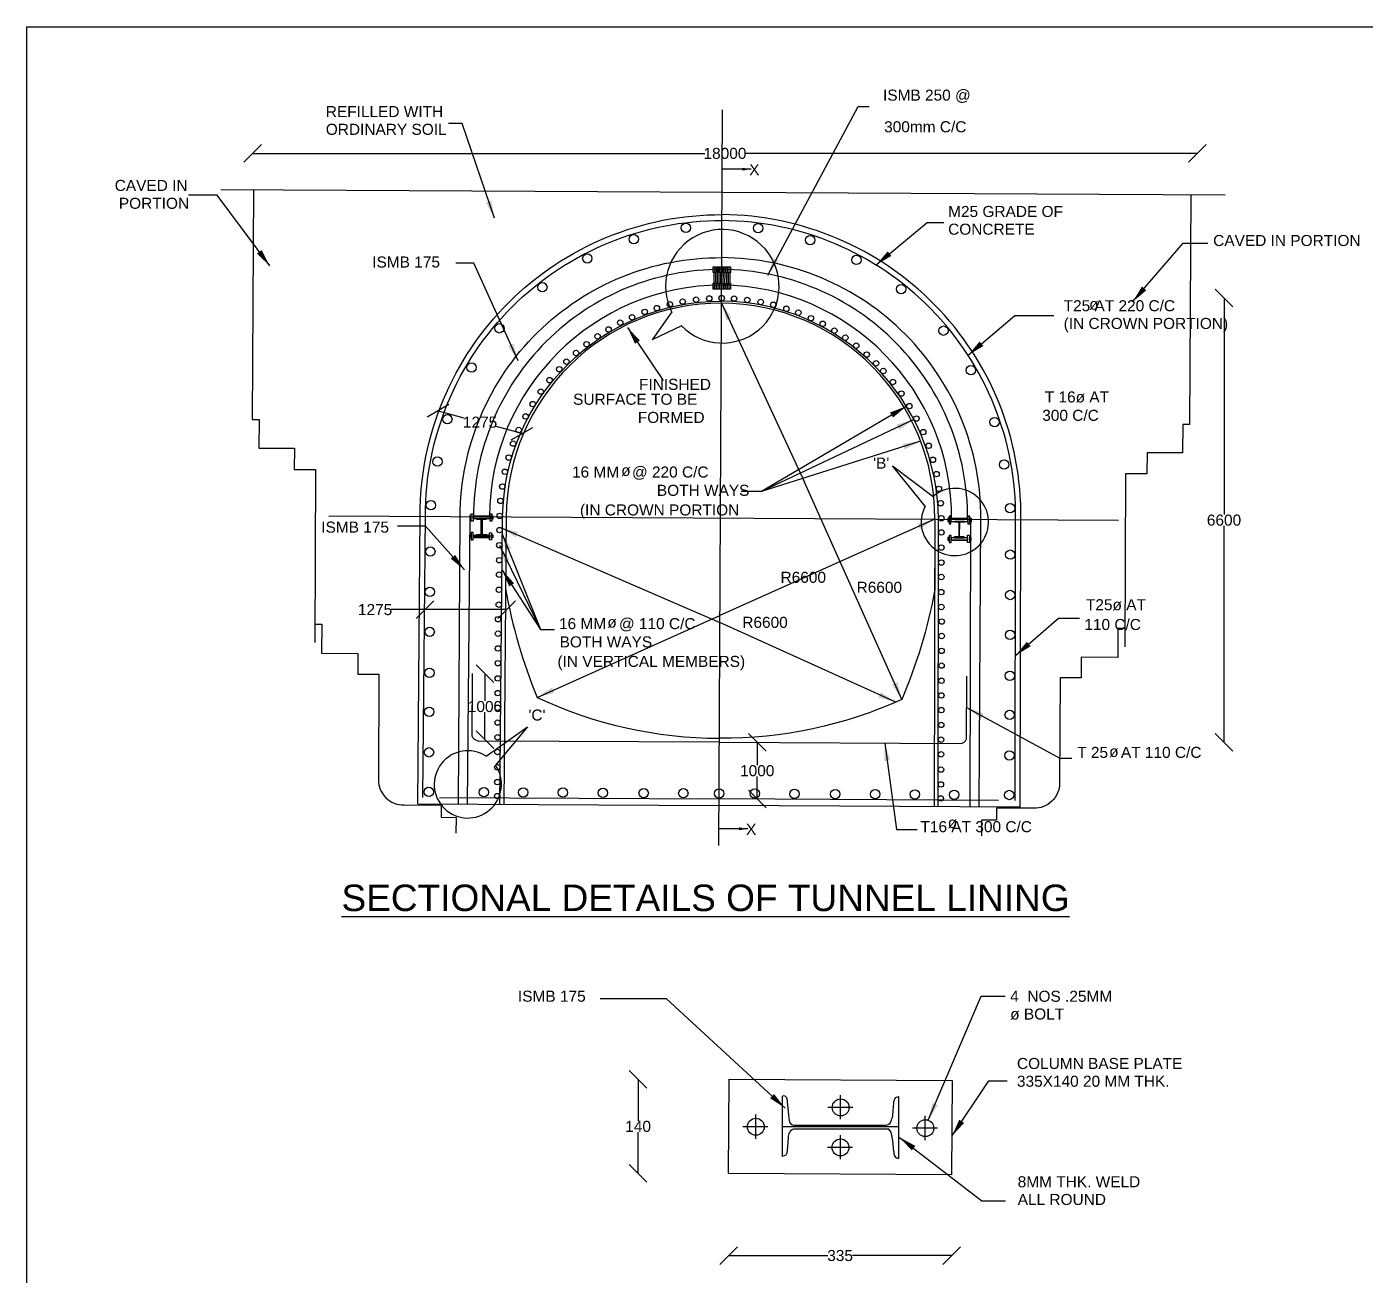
# Model space of a CAD drawing. Header units: millimetres. Extents: x -6546240 to -6538541, y 11661302 to 11667058.
# Drawn here: x -6546240 to -6543210, y 11664232 to 11667058 of the extents above; entities that cross this region are included whole.
import ezdxf

# ---------------------------------------------------------------- set-up
doc = ezdxf.new("R2010")
doc.units = ezdxf.units.MM
doc.header["$MEASUREMENT"] = 0
doc.layers.add('DIMENSION', color=7, linetype='Continuous')
doc.layers.add('TEXT', color=7, linetype='Continuous')
doc.styles.get("Standard").update_dxf_attribs({"font": 'arial.ttf', "height": 25})
doc.dimstyles.get("Standard").update_dxf_attribs({"dimtxt": 200, "dimasz": 110, "dimexe": 0.18, "dimexo": 0.0625, "dimgap": 0.09, "dimtad": 0, "dimtih": 1, "dimtoh": 1, "dimdec": 0, "dimzin": 0, "dimdsep": 46, "dimtxsty": 'Standard', "dimblk": 'OBLIQUE', "dimcen": 0.09, "dimse1": 1, "dimse2": 1, "dimadec": 0, "dimazin": 0, "dimtfac": 1, "dimtdec": 0, "dimtofl": 0, "dimtmove": 0, "dimatfit": 3, "dimfxl": 1, "dimtolj": 1, "dimtzin": 0, "dimarcsym": 0})

# ---------------------------------------------------------------- blocks, each defined once
blk = doc.blocks.new('_Oblique')
at = {"color": 0, "linetype": 'ByBlock', "lineweight": -2}
blk.add_line((-0.5, -0.5), (0.5, 0.5), dxfattribs=at)
blk = doc.blocks.new('*D26')
at = {"layer": 'Defpoints', "color": 0, "transparency": 16777216}
for p in [(-6545729, 11666779.1), (-6543589.7, 11666779.1), (-6543589.7, 11666771.1)]:
    blk.add_point(p, dxfattribs=at)
at = {"layer": 'DIMENSION', "color": 0, "lineweight": -2, "transparency": 16777216}
for p, q in [((-6545729, 11666771.1), (-6544705.3, 11666771.1)), ((-6543589.7, 11666771.1), (-6544613.5, 11666771.1))]:
    blk.add_line(p, q, dxfattribs=at)
at = {"layer": 'DIMENSION', "color": 0, "lineweight": -2, "transparency": 16777216, "xscale": 40, "yscale": 40, "zscale": 40, "rotation": 180}
blk.add_blockref('_Oblique', (-6545729, 11666771.1), dxfattribs=at)
at = {"layer": 'DIMENSION', "color": 0, "lineweight": -2, "transparency": 16777216, "xscale": 40, "yscale": 40, "zscale": 40}
blk.add_blockref('_Oblique', (-6543589.7, 11666771.1), dxfattribs=at)
at = {"layer": 'DIMENSION', "color": 0, "transparency": 16777216, "insert": (-6544659.4, 11666771.1), "char_height": 25, "attachment_point": 5}
blk.add_mtext('\\A1;18000', dxfattribs=at)
blk = doc.blocks.new('*D27')
at = {"layer": 'Defpoints', "color": 0, "transparency": 16777216}
for p in [(-6545316, 11666162.3), (-6545118.8, 11666137.1), (-6545125.9, 11666110.8)]:
    blk.add_point(p, dxfattribs=at)
at = {"layer": 'DIMENSION', "color": 0, "lineweight": -2, "transparency": 16777216}
for p, q in [((-6545308.9, 11666188.6), (-6545250.2, 11666172.7)), ((-6545118.8, 11666137.1), (-6545177.5, 11666153))]:
    blk.add_line(p, q, dxfattribs=at)
at = {"layer": 'DIMENSION', "color": 0, "lineweight": -2, "transparency": 16777216, "xscale": 40, "yscale": 40, "zscale": 40}
for p, rotation in [((-6545308.9, 11666188.6), 164.8344272730899), ((-6545118.8, 11666137.1), 344.8344272730899)]:
    blk.add_blockref('_Oblique', p, dxfattribs=dict(at, rotation=rotation))
at = {"layer": 'DIMENSION', "color": 0, "transparency": 16777216, "insert": (-6545213.8, 11666162.8), "char_height": 25, "attachment_point": 5}
blk.add_mtext('\\A1;1275', dxfattribs=at)
blk = doc.blocks.new('*D28')
at = {"layer": 'Defpoints', "color": 0, "transparency": 16777216}
for p in [(-6544650.2, 11664675.6), (-6544856, 11664462.5), (-6544651.3, 11664462.5)]:
    blk.add_point(p, dxfattribs=at)
at = {"layer": 'DIMENSION', "color": 0, "lineweight": -2, "transparency": 16777216}
for p, q in [((-6544856, 11664675.6), (-6544856, 11664581.9)), ((-6544856, 11664462.5), (-6544856, 11664556.2))]:
    blk.add_line(p, q, dxfattribs=at)
at = {"layer": 'DIMENSION', "color": 0, "lineweight": -2, "transparency": 16777216, "xscale": 40, "yscale": 40, "zscale": 40}
for p, rotation in [((-6544856, 11664675.6), 90), ((-6544856, 11664462.5), 270)]:
    blk.add_blockref('_Oblique', p, dxfattribs=dict(at, rotation=rotation))
at = {"layer": 'DIMENSION', "color": 0, "transparency": 16777216, "insert": (-6544856, 11664569), "char_height": 25, "attachment_point": 5}
blk.add_mtext('\\A1;140', dxfattribs=at)
blk = doc.blocks.new('*D32')
at = {"layer": 'Defpoints', "color": 0, "transparency": 16777216}
for p in [(-6544651.3, 11664462.5), (-6544146.1, 11664459.8), (-6544146.1, 11664276.7)]:
    blk.add_point(p, dxfattribs=at)
at = {"layer": 'DIMENSION', "color": 0, "lineweight": -2, "transparency": 16777216}
for p, q in [((-6544651.3, 11664276.7), (-6544426.5, 11664276.7)), ((-6544146.1, 11664276.7), (-6544370.9, 11664276.7))]:
    blk.add_line(p, q, dxfattribs=at)
at = {"layer": 'DIMENSION', "color": 0, "lineweight": -2, "transparency": 16777216, "xscale": 40, "yscale": 40, "zscale": 40, "rotation": 180}
blk.add_blockref('_Oblique', (-6544651.3, 11664276.7), dxfattribs=at)
at = {"layer": 'DIMENSION', "color": 0, "lineweight": -2, "transparency": 16777216, "xscale": 40, "yscale": 40, "zscale": 40}
blk.add_blockref('_Oblique', (-6544146.1, 11664276.7), dxfattribs=at)
at = {"layer": 'DIMENSION', "color": 0, "transparency": 16777216, "insert": (-6544398.7, 11664276.7), "char_height": 25, "attachment_point": 5}
blk.add_mtext('\\A1;335', dxfattribs=at)
blk = doc.blocks.new('*D52')
at = {"layer": 'Defpoints', "color": 0, "transparency": 16777216}
for p in [(-6544666.9, 11666443.7), (-6544672.2, 11665438.4), (-6543529.5, 11665438.4)]:
    blk.add_point(p, dxfattribs=at)
at = {"layer": 'DIMENSION', "color": 0, "lineweight": -2, "transparency": 16777216}
for p, q in [((-6543529.5, 11666443.7), (-6543529.5, 11665953.9)), ((-6543529.5, 11665438.4), (-6543529.5, 11665928.2))]:
    blk.add_line(p, q, dxfattribs=at)
at = {"layer": 'DIMENSION', "color": 0, "lineweight": -2, "transparency": 16777216, "xscale": 40, "yscale": 40, "zscale": 40}
for p, rotation in [((-6543529.5, 11666443.7), 90), ((-6543529.5, 11665438.4), 270)]:
    blk.add_blockref('_Oblique', p, dxfattribs=dict(at, rotation=rotation))
at = {"layer": 'DIMENSION', "color": 0, "transparency": 16777216, "insert": (-6543529.5, 11665941.1), "char_height": 25, "attachment_point": 5}
blk.add_mtext('\\A1;6600', dxfattribs=at)
blk = doc.blocks.new('*D53')
at = {"layer": 'Defpoints', "color": 0, "transparency": 16777216}
for p in [(-6544610.4, 11665438.1), (-6544611.1, 11665309.9), (-6544586.3, 11665309.9)]:
    blk.add_point(p, dxfattribs=at)
at = {"layer": 'DIMENSION', "color": 0, "lineweight": -2, "transparency": 16777216}
for p, q in [((-6544586.3, 11665438.1), (-6544586.3, 11665386.9)), ((-6544586.3, 11665309.9), (-6544586.3, 11665361.2))]:
    blk.add_line(p, q, dxfattribs=at)
at = {"layer": 'DIMENSION', "color": 0, "lineweight": -2, "transparency": 16777216, "xscale": 40, "yscale": 40, "zscale": 40}
for p, rotation in [((-6544586.3, 11665438.1), 90), ((-6544586.3, 11665309.9), 270)]:
    blk.add_blockref('_Oblique', p, dxfattribs=dict(at, rotation=rotation))
at = {"layer": 'DIMENSION', "color": 0, "transparency": 16777216, "insert": (-6544586.3, 11665374), "char_height": 25, "attachment_point": 5}
blk.add_mtext('\\A1;1000', dxfattribs=at)
blk = doc.blocks.new('*D54')
at = {"layer": 'Defpoints', "color": 0, "transparency": 16777216}
for p in [(-6545153.4, 11665738.6), (-6545338.3, 11665728.6), (-6545153.4, 11665728.6)]:
    blk.add_point(p, dxfattribs=at)
at = {"layer": 'DIMENSION', "color": 0, "lineweight": -2, "transparency": 16777216}
for p, q in [((-6545338.3, 11665738.6), (-6545415.1, 11665738.6)), ((-6545153.4, 11665738.6), (-6545338.3, 11665738.6))]:
    blk.add_line(p, q, dxfattribs=at)
at = {"layer": 'DIMENSION', "color": 0, "lineweight": -2, "transparency": 16777216, "xscale": 40, "yscale": 40, "zscale": 40, "rotation": 180}
blk.add_blockref('_Oblique', (-6545338.3, 11665738.6), dxfattribs=at)
at = {"layer": 'DIMENSION', "color": 0, "lineweight": -2, "transparency": 16777216, "xscale": 40, "yscale": 40, "zscale": 40}
blk.add_blockref('_Oblique', (-6545153.4, 11665738.6), dxfattribs=at)
at = {"layer": 'DIMENSION', "color": 0, "transparency": 16777216, "insert": (-6545451.5, 11665738.6), "char_height": 25, "attachment_point": 5}
blk.add_mtext('\\A1;1275', dxfattribs=at)
blk = doc.blocks.new('*D55')
at = {"layer": 'Defpoints', "color": 0, "transparency": 16777216}
for p in [(-6545230.9, 11665594), (-6545226.4, 11665444.4), (-6545202.7, 11665444.4)]:
    blk.add_point(p, dxfattribs=at)
at = {"layer": 'DIMENSION', "color": 0, "lineweight": -2, "transparency": 16777216}
for p, q in [((-6545202.7, 11665594), (-6545202.7, 11665532.1)), ((-6545202.7, 11665444.4), (-6545202.7, 11665506.4))]:
    blk.add_line(p, q, dxfattribs=at)
at = {"layer": 'DIMENSION', "color": 0, "lineweight": -2, "transparency": 16777216, "xscale": 40, "yscale": 40, "zscale": 40}
for p, rotation in [((-6545202.7, 11665594), 90), ((-6545202.7, 11665444.4), 270)]:
    blk.add_blockref('_Oblique', p, dxfattribs=dict(at, rotation=rotation))
at = {"layer": 'DIMENSION', "color": 0, "transparency": 16777216, "insert": (-6545202.7, 11665519.2), "char_height": 25, "attachment_point": 5}
blk.add_mtext('\\A1;1000', dxfattribs=at)

msp = doc.modelspace()

# ---------------------------------------------------------------- linework, layer by layer
at = {"layer": 'Defpoints', "color": 0}
for points in [[(-6544673.4, 11665204.9), (-6544664.6, 11666870.2)], [(-6545800.5, 11666689.7), (-6543526.8, 11666677.7)], [(-6545727, 11666689.3), (-6545729.8, 11666168.9), (-6545714.2, 11666168.8), (-6545714.6, 11666104.4), (-6545634.2, 11666104), (-6545634.4, 11666056), (-6545586.2, 11666055.7), (-6545588.2, 11665664.2)], [(-6543604.7, 11666678.2), (-6543607.5, 11666157.8), (-6543623, 11666157.8), (-6543623.3, 11666093.4), (-6543703.8, 11666093.8), (-6543704, 11666045.9), (-6543752.3, 11666046.1), (-6543754.3, 11665654.6)], [(-6544684.7, 11666501.5), (-6544684.9, 11666477.3)], [(-6544680.9, 11666501.5), (-6544681, 11666477.2)], [(-6544676.7, 11666501.5), (-6544676.8, 11666477.2)], [(-6544672.9, 11666501.4), (-6544673, 11666477.2)], [(-6544669.2, 11666501.4), (-6544669.4, 11666477.2)], [(-6544663.8, 11666501.4), (-6544663.9, 11666477.1)], [(-6544659.9, 11666501.4), (-6544660.1, 11666477.1)], [(-6544655.7, 11666501.4), (-6544655.9, 11666477.1)], [(-6544652, 11666501.3), (-6544652.1, 11666477.1)], [(-6544648.3, 11666501.3), (-6544648.4, 11666477.1)], [(-6545556.5, 11665950.6), (-6543768.4, 11665941.1)], [(-6545241.9, 11665298.3), (-6545236.3, 11665948.9)], [(-6545154.6, 11665949), (-6545160.2, 11665297.8)], [(-6544184.4, 11665943.8), (-6544185.7, 11665292.7)], [(-6544104, 11665292.2), (-6544102.7, 11665942.9)], [(-6545192.3, 11665904.2), (-6545229.2, 11665904.4)], [(-6544147.1, 11665898.6), (-6544110.2, 11665898.4)], [(-6545305.7, 11665313.6), (-6544672.9, 11665310.3)], [(-6544040, 11665306.9), (-6544672.9, 11665310.3)], [(-6545354.6, 11665298.8), (-6544672.9, 11665295.2)], [(-6543991.3, 11665291.6), (-6544672.9, 11665295.2)], [(-6544426.7, 11664612.9), (-6544369.9, 11664612.6)], [(-6544398.2, 11664639.8), (-6544398.4, 11664585.1)], [(-6544590.3, 11664596), (-6544590.6, 11664541.3)], [(-6544206.5, 11664592.8), (-6544206.8, 11664538.1)], [(-6544618.8, 11664569.1), (-6544562.1, 11664568.8)], [(-6544235, 11664565.9), (-6544178.2, 11664565.6)], [(-6544427.1, 11664522.3), (-6544370.3, 11664522)], [(-6544398.6, 11664549.3), (-6544398.9, 11664494.6)]]:
    msp.add_lwpolyline(points, dxfattribs=at)
for points in [[(-6545354.6, 11665298.8), (-6545349.7, 11665951.7, -0.414377), (-6544665.9, 11666632.7, 0.996389)], [(-6545343.2, 11665313.6), (-6545337.7, 11665950.1, -0.41559), (-6544665.9, 11666619.2, -0.089043)], [(-6543991.3, 11665291.6), (-6543989.2, 11665944.5, 0.414377), (-6544665.9, 11666632.7, -0.996389)], [(-6544002.5, 11665306.5), (-6544001.3, 11665943.1, 0.41559), (-6544665.9, 11666619.2, 0.089043)], [(-6545262.4, 11665298.4), (-6545259, 11665950, -0.414748), (-6544666.4, 11666535.3, 0.000913)], [(-6544083.5, 11665292.1), (-6544080, 11665943.8, 0.414748), (-6544666.4, 11666535.3, -0.000913)], [(-6545169, 11665297.9), (-6545162.9, 11665948.5, -0.408581), (-6544666.9, 11666437.1, 1.090953)], [(-6544176.9, 11665292.6), (-6544176.1, 11665943.3, 0.408581), (-6544666.9, 11666437.1, -1.090953)], [(-6545155.5, 11665838.6), (-6545156, 11665785.5, 0.05333), (-6545084.6, 11665540, 0.109406), (-6544672.1, 11665447.6, 7.407172)], [(-6544184.6, 11665833.5), (-6544184.7, 11665780.4, -0.05333), (-6544258.7, 11665535.6, -0.109406), (-6544672.1, 11665447.6, -7.407172)], [(-6545588, 11665705.5), (-6545572.3, 11665705.5), (-6545572.6, 11665639.9), (-6545490.3, 11665639.4), (-6545490.5, 11665592.6), (-6545442.8, 11665592.3), (-6545444, 11665353.8, 0.420885), (-6545385.9, 11665296.5), (-6545301.7, 11665296), (-6545301.9, 11665268.6), (-6545268.1, 11665268.4), (-6545268.3, 11665233)], [(-6543754.1, 11665695.9), (-6543769.8, 11665696), (-6543770.2, 11665630.5), (-6543852.6, 11665630.9), (-6543852.8, 11665584), (-6543900.6, 11665584.3), (-6543901.8, 11665345.8, -0.420885), (-6543960.5, 11665289), (-6544044.7, 11665289.5), (-6544044.9, 11665262.1), (-6544078.6, 11665262.2), (-6544078.8, 11665226.9)], [(-6544672.2, 11665438.4), (-6545217.3, 11665441.3, -0.338141), (-6545231.7, 11665452.4), (-6545230.9, 11665594)], [(-6544672.2, 11665438.4), (-6544127.1, 11665435.5, 0.338141), (-6544112.6, 11665446.5), (-6544111.8, 11665588.1)]]:
    msp.add_lwpolyline(points, format="xyb", dxfattribs=at)
for points in [[(-6544686.1, 11666514.8), (-6544683.2, 11666514.8), (-6544683.3, 11666501.5), (-6544686.2, 11666501.5)], [(-6544682.2, 11666514.8), (-6544679.4, 11666514.8), (-6544679.4, 11666501.5), (-6544682.3, 11666501.5)], [(-6544678, 11666514.8), (-6544675.2, 11666514.8), (-6544675.2, 11666501.5), (-6544678.1, 11666501.5)], [(-6544674.3, 11666514.8), (-6544671.4, 11666514.7), (-6544671.5, 11666501.4), (-6544674.3, 11666501.5)], [(-6544670.6, 11666514.7), (-6544667.7, 11666514.7), (-6544667.8, 11666501.4), (-6544670.7, 11666501.4)], [(-6544665.2, 11666514.7), (-6544662.3, 11666514.7), (-6544662.4, 11666501.4), (-6544665.2, 11666501.4)], [(-6544661.3, 11666514.7), (-6544658.4, 11666514.7), (-6544658.5, 11666501.4), (-6544661.4, 11666501.4)], [(-6544657.1, 11666514.7), (-6544654.2, 11666514.6), (-6544654.3, 11666501.3), (-6544657.2, 11666501.4)], [(-6544653.3, 11666514.6), (-6544650.5, 11666514.6), (-6544650.5, 11666501.3), (-6544653.4, 11666501.3)], [(-6544649.7, 11666514.6), (-6544646.8, 11666514.6), (-6544646.9, 11666501.3), (-6544649.7, 11666501.3)], [(-6544686.3, 11666477.3), (-6544683.4, 11666477.2), (-6544683.5, 11666464), (-6544686.4, 11666464)], [(-6544682.4, 11666477.2), (-6544679.6, 11666477.2), (-6544679.6, 11666463.9), (-6544682.5, 11666463.9)], [(-6544678.2, 11666477.2), (-6544675.4, 11666477.2), (-6544675.4, 11666463.9), (-6544678.3, 11666463.9)], [(-6544674.5, 11666477.2), (-6544671.6, 11666477.2), (-6544671.7, 11666463.9), (-6544674.5, 11666463.9)], [(-6544670.8, 11666477.2), (-6544667.9, 11666477.2), (-6544668, 11666463.9), (-6544670.9, 11666463.9)], [(-6544665.4, 11666477.2), (-6544662.5, 11666477.1), (-6544662.6, 11666463.8), (-6544665.4, 11666463.9)], [(-6544661.5, 11666477.1), (-6544658.6, 11666477.1), (-6544658.7, 11666463.8), (-6544661.6, 11666463.8)], [(-6544657.3, 11666477.1), (-6544654.4, 11666477.1), (-6544654.5, 11666463.8), (-6544657.4, 11666463.8)], [(-6544653.5, 11666477.1), (-6544650.7, 11666477.1), (-6544650.7, 11666463.8), (-6544653.6, 11666463.8)], [(-6544649.9, 11666477.1), (-6544647, 11666477.1), (-6544647.1, 11666463.8), (-6544649.9, 11666463.8)], [(-6545233.7, 11665951.7), (-6545236.8, 11665951.7), (-6545236.9, 11665942.9), (-6545233.8, 11665942.8)], [(-6545233.7, 11665955.8), (-6545229.4, 11665955.8), (-6545229.5, 11665939), (-6545233.8, 11665939)], [(-6545229.4, 11665950.8), (-6545191.3, 11665950.6), (-6545191.3, 11665948.6), (-6545229.4, 11665948.8)], [(-6545229.4, 11665948.8), (-6545191.3, 11665948.6), (-6545191.3, 11665944), (-6545229.4, 11665944.2)], [(-6545191.3, 11665955.7), (-6545186.9, 11665955.7), (-6545187, 11665938.7), (-6545191.3, 11665938.7)], [(-6545186.9, 11665950.7), (-6545184.6, 11665950.7), (-6545184.6, 11665943.7), (-6545187, 11665943.7)], [(-6544152, 11665945.3), (-6544154.4, 11665945.3), (-6544154.4, 11665938.3), (-6544152.1, 11665938.2)], [(-6544147.7, 11665950.2), (-6544152, 11665950.2), (-6544152.1, 11665933.2), (-6544147.7, 11665933.2)], [(-6544109.6, 11665944.9), (-6544147.7, 11665945.1), (-6544147.7, 11665943.1), (-6544109.6, 11665942.9)], [(-6544105.2, 11665949.9), (-6544109.5, 11665949.9), (-6544109.6, 11665933.1), (-6544105.3, 11665933.1)], [(-6544105.2, 11665945.7), (-6544102.1, 11665945.7), (-6544102.2, 11665936.9), (-6544105.3, 11665936.9)], [(-6545221.2, 11665944.1), (-6545200.3, 11665944), (-6545200.3, 11665942.6), (-6545221.2, 11665942.8)], [(-6545211.2, 11665942.7), (-6545209, 11665942.7), (-6545209.2, 11665909), (-6545211.4, 11665909)], [(-6544109.6, 11665942.9), (-6544147.7, 11665943.1), (-6544147.7, 11665938.5), (-6544109.6, 11665938.3)], [(-6544117.8, 11665938.3), (-6544138.8, 11665938.4), (-6544138.8, 11665937), (-6544117.8, 11665936.9)], [(-6544127.8, 11665937), (-6544130, 11665937), (-6544130.2, 11665903.3), (-6544128, 11665903.3)], [(-6545233.8, 11665908.2), (-6545236.6, 11665908.2), (-6545236.7, 11665902.1), (-6545233.8, 11665902)], [(-6545229.2, 11665913.2), (-6545233.8, 11665913.2), (-6545233.9, 11665896.8), (-6545229.3, 11665896.8)], [(-6545229.2, 11665907.4), (-6545192.3, 11665907.2), (-6545192.4, 11665901.1), (-6545229.2, 11665901.3)], [(-6545221.7, 11665909), (-6545198.7, 11665908.9), (-6545198.7, 11665907.3), (-6545221.7, 11665907.4)], [(-6545192.3, 11665912.3), (-6545187.7, 11665912.3), (-6545187.7, 11665896.4), (-6545192.4, 11665896.4)], [(-6545187.7, 11665907.6), (-6545184.8, 11665907.6), (-6545184.9, 11665901.1), (-6545187.7, 11665901.1)], [(-6544151.7, 11665902.1), (-6544154.6, 11665902.2), (-6544154.6, 11665895.6), (-6544151.8, 11665895.6)], [(-6544147.1, 11665906.8), (-6544151.7, 11665906.8), (-6544151.8, 11665890.9), (-6544147.1, 11665890.9)], [(-6544110.2, 11665901.5), (-6544147.1, 11665901.7), (-6544147.1, 11665895.6), (-6544110.2, 11665895.4)], [(-6544117.7, 11665903.2), (-6544140.7, 11665903.3), (-6544140.7, 11665901.7), (-6544117.7, 11665901.5)], [(-6544110.2, 11665907.3), (-6544105.6, 11665907.2), (-6544105.7, 11665890.8), (-6544110.3, 11665890.9)], [(-6544105.6, 11665902.2), (-6544102.8, 11665902.2), (-6544102.8, 11665896.1), (-6544105.7, 11665896.1)], [(-6544650.2, 11664675.6), (-6544145, 11664672.9), (-6544146.1, 11664459.8), (-6544651.3, 11664462.5)]]:
    msp.add_lwpolyline(points, close=True, dxfattribs=at)
for centre, radius in [((-6544747.7, 11666603), 10.6), ((-6544584.4, 11666602.2), 10.6), ((-6544865.9, 11666577.1), 10.6), ((-6544466.4, 11666575), 10.6), ((-6544971, 11666533.5), 10.6), ((-6544361.7, 11666530.2), 10.6), ((-6545072.8, 11666468.4), 10.6), ((-6544260.7, 11666464.1), 10.6), ((-6544784.1, 11666429.8), 6.15), ((-6544755.2, 11666435.8), 6.15), ((-6544724.8, 11666440.1), 6.15), ((-6544695, 11666442.9), 6.15), ((-6544666.9, 11666443.7), 6.15), ((-6544666.9, 11666443.7), 6.15), ((-6544638.7, 11666442.6), 6.15), ((-6544609, 11666439.5), 6.15), ((-6544578.6, 11666434.9), 6.15), ((-6544549.8, 11666428.6), 6.15), ((-6544869.5, 11666400.3), 6.15), ((-6544840.9, 11666412.5), 6.15), ((-6544813.6, 11666421.1), 6.15), ((-6544520.3, 11666419.6), 6.15), ((-6544493.2, 11666410.7), 6.15), ((-6544464.7, 11666398.2), 6.15), ((-6545169.9, 11666375.3), 10.6), ((-6544922.9, 11666372.8), 6.15), ((-6544896.6, 11666388.1), 6.15), ((-6544437.8, 11666385.6), 6.15), ((-6544411.6, 11666370.1), 6.15), ((-6544164.6, 11666370), 10.6), ((-6544972.8, 11666339.3), 6.15), ((-6544947.8, 11666357.3), 6.15), ((-6544386.8, 11666354.3), 6.15), ((-6544362.1, 11666336), 6.15), ((-6544996.5, 11666319.5), 6.15), ((-6544338.5, 11666316), 6.15), ((-6545233, 11666286.4), 10.6), ((-6545034.7, 11666282.7), 6.15), ((-6545018.2, 11666299.8), 6.15), ((-6544317.1, 11666296.1), 6.15), ((-6544300.8, 11666278.8), 6.15), ((-6544102.4, 11666280.4), 10.6), ((-6545056.6, 11666258), 6.15), ((-6544279.1, 11666253.9), 6.15), ((-6545076.3, 11666232.1), 6.15), ((-6544259.7, 11666227.7), 6.15), ((-6545094.5, 11666203.8), 6.15), ((-6544241.8, 11666199.3), 6.15), ((-6545287.9, 11666169.5), 10.6), ((-6545110.8, 11666175.8), 6.15), ((-6544225.8, 11666171.1), 6.15), ((-6544048.8, 11666163), 10.6), ((-6545126.4, 11666145.3), 6.15), ((-6544210.5, 11666140.5), 6.15), ((-6545139.1, 11666114.4), 6.15), ((-6544198.2, 11666109.4), 6.15), ((-6545310.4, 11666073.7), 10.6), ((-6545149.1, 11666082.8), 6.15), ((-6544188.5, 11666077.7), 6.15), ((-6544027.3, 11666066.9), 10.6), ((-6545157.5, 11666050.6), 6.15), ((-6544180.4, 11666045.4), 6.15), ((-6545163.3, 11666017.2), 6.15), ((-6544175, 11666012), 6.15), ((-6545325, 11665975), 10.6), ((-6545167.6, 11665984.7), 6.15), ((-6544171, 11665979.5), 6.15), ((-6544013.8, 11665968.1), 10.6), ((-6545169.3, 11665950.8), 6.15), ((-6544169.6, 11665945.6), 6.15), ((-6545169.7, 11665918.6), 6.15), ((-6544169.6, 11665913.3), 6.15), ((-6545170.1, 11665884.5), 6.15), ((-6544169.6, 11665879.2), 6.15), ((-6545326.4, 11665870), 10.6), ((-6545170.5, 11665850.6), 6.15), ((-6544013.4, 11665863.1), 10.6), ((-6545170.8, 11665817.9), 6.15), ((-6544169.6, 11665845.3), 6.15), ((-6544169.6, 11665812.6), 6.15), ((-6545327.4, 11665778.7), 10.6), ((-6545171, 11665783.5), 6.15), ((-6544169.7, 11665778.2), 6.15), ((-6544013.4, 11665771.8), 10.6), ((-6545171.5, 11665749.9), 6.15), ((-6544169.6, 11665744.6), 6.15), ((-6545172.9, 11665716.9), 6.15), ((-6544168.6, 11665711.6), 6.15), ((-6545327.9, 11665688.4), 10.6), ((-6545173.1, 11665684.2), 6.15), ((-6544168.7, 11665678.9), 6.15), ((-6544013.8, 11665681.5), 10.6), ((-6545173.2, 11665650.7), 6.15), ((-6544168.9, 11665645.4), 6.15), ((-6545173.4, 11665617.3), 6.15), ((-6544169.1, 11665612), 6.15), ((-6545328.4, 11665595.9), 10.6), ((-6545173.6, 11665582.9), 6.15), ((-6544169.3, 11665577.6), 6.15), ((-6544014.3, 11665588.9), 10.6), ((-6545173.8, 11665549.7), 6.15), ((-6545173.9, 11665516.6), 6.15), ((-6544169.4, 11665544.4), 6.15), ((-6545328.9, 11665507.5), 10.6), ((-6544169.6, 11665511.2), 6.15), ((-6544014.8, 11665500.5), 10.6), ((-6545174.1, 11665483), 6.15), ((-6544169.8, 11665477.7), 6.15), ((-6545174.3, 11665449.7), 6.15), ((-6544170, 11665444.4), 6.15), ((-6545329.4, 11665415.7), 10.6), ((-6545174.5, 11665416.5), 6.15), ((-6544170.1, 11665411.2), 6.15), ((-6544015.3, 11665408.7), 10.6), ((-6545174.7, 11665381.9), 6.15), ((-6544170.3, 11665376.6), 6.15), ((-6545174.8, 11665348.3), 6.15), ((-6544170.5, 11665343), 6.15), ((-6545329.8, 11665326.1), 10.6), ((-6545205.3, 11665325.4), 10.6), ((-6545175, 11665316.7), 6.15), ((-6545116.1, 11665325), 10.6), ((-6545026.3, 11665324.5), 10.6), ((-6544935.8, 11665324), 10.6), ((-6544843.4, 11665323.5), 10.6), ((-6544753.6, 11665323.1), 10.6), ((-6544672.8, 11665322.6), 10.6), ((-6544672.8, 11665322.6), 10.6), ((-6544592, 11665322.2), 10.6), ((-6544502.2, 11665321.7), 10.6), ((-6544409.8, 11665321.2), 10.6), ((-6544319.3, 11665320.8), 10.6), ((-6544229.5, 11665320.3), 10.6), ((-6544170.7, 11665311.3), 6.15), ((-6544140.3, 11665319.8), 10.6), ((-6544015.7, 11665319.1), 10.6), ((-6544397.4, 11664612.1), 19.2), ((-6544589.5, 11664568.3), 19.2), ((-6544205.7, 11664565.1), 19.2), ((-6544397.8, 11664521.6), 19.2)]:
    msp.add_circle(centre, radius, dxfattribs=at)
for centre, radius, start, end in [((-6544669, 11665948.9), 559.7, 89.7443, 180.0072), ((-6544669.9, 11665948.9), 559.7, 359.3867, 89.6496), ((-6544666.3, 11665946.8), 526.4, 90.044, 179.8045), ((-6544672.7, 11665946.9), 526.4, 359.5894, 89.3499), ((-6544668.7, 11665946.4), 485.9, 89.7939, 179.7612), ((-6544670.3, 11665946.4), 485.9, 359.6327, 89.6001)]:
    msp.add_arc(centre, radius, start, end, dxfattribs=at)
at = {"layer": 'DIMENSION', "color": 0}
msp.add_lwpolyline([(-6538593.3, 11661524.5), (-6546240.1, 11661524.5), (-6546240.1, 11667057.8), (-6538593.3, 11667057.8)], close=True, dxfattribs=at)
for points in [[(-6544780, 11666412.4), (-6544824.4, 11666349.1)], [(-6544757.5, 11666380.8), (-6544824.4, 11666349.1)], [(-6544206.1, 11665972.7), (-6544280.3, 11666063.8), (-6544188.2, 11665995)], [(-6545200.3, 11665407.1), (-6545106.5, 11665473.2), (-6545179.1, 11665386.6)]]:
    msp.add_lwpolyline(points, dxfattribs=at)
at = {"layer": 'DIMENSION'}
for points in [[(-6544516.2, 11664543.6), (-6544518.1, 11664522.9), (-6544519.2, 11664508.4), (-6544521.3, 11664503.7), (-6544529.3, 11664500.8), (-6544529.3, 11664637.3)], [(-6544519.2, 11664632.9), (-6544515.3, 11664594.2), (-6544514.2, 11664582.8)], [(-6544277.9, 11664610.3), (-6544276.7, 11664625.4), (-6544273.2, 11664634.6), (-6544266.4, 11664636.9), (-6544266.4, 11664496.2)], [(-6544529.3, 11664569), (-6544266.4, 11664569)], [(-6544277, 11664511.2), (-6544279, 11664537.5), (-6544283.1, 11664556.2), (-6544288.3, 11664563.1), (-6544503.8, 11664563.1)]]:
    msp.add_lwpolyline(points, dxfattribs=at)
msp.add_lwpolyline([(-6544504, 11664571.8), (-6544295.3, 11664571.8, 0.313878), (-6544283.9, 11664579.8, 0.04594), (-6544279.5, 11664592.9, 0.004827), (-6544277.9, 11664610.3, -0.140415)], format="xyb", dxfattribs=at)
at = {"layer": 'DIMENSION', "color": 0}
for centre, radius, start, end in [((-6544665.4, 11666470.5), 128.5, 224.2436, 206.8647), ((-6544138.8, 11665937), 76.2, 152.0894, 130.463), ((-6545241.5, 11665343.1), 76.1, 57.2002, 34.8475)]:
    msp.add_arc(centre, radius, start, end, dxfattribs=at)
at = {"layer": 'DIMENSION'}
for centre, radius, start, end in [((-6544526.3, 11664630.5), 7.44, 18.441, 114.304), ((-6544501.9, 11664584), 12.4, 185.4891, 260.0559), ((-6544498.2, 11664545.8), 18.1, 107.8607, 187.1066), ((-6544264.2, 11664508.9), 12.9, 169.5769, 260.5879)]:
    msp.add_arc(centre, radius, start, end, dxfattribs=at)

# ---------------------------------------------------------------- texts
at = {"layer": 'TEXT', "color": 0}
for s, height, p in [('ISMB 250 @', 25, (-6544301.5, 11666890.6)), ('REFILLED WITH', 25, (-6545563.1, 11666853.4)), ('ORDINARY SOIL', 25, (-6545563.1, 11666813.2)), ('300mm C/C', 25, (-6544299, 11666819)), ('X', 25, (-6544604.5, 11666721.7)), ('CAVED IN ', 25, (-6546041, 11666686.2)), ('PORTION', 25, (-6546031.6, 11666645.8)), ('M25 GRADE OF ', 25, (-6544154.1, 11666627.3)), ('CONCRETE', 25, (-6544154.1, 11666587.2)), ('CAVED IN PORTION', 25, (-6543554, 11666561.6)), ('ISMB 175', 25, (-6545457.9, 11666512.9)), ('T25 AT 220 C/C ', 25, (-6543892.6, 11666414)), ('ø', 25, (-6543834.8, 11666417.7)), ('(IN CROWN PORTION)', 25, (-6543892.6, 11666373.9)), ('  FINISHED', 25, (-6544873.4, 11666236)), ('SURFACE TO BE ', 25, (-6545003.2, 11666202.3)), ('T 16ø AT', 25, (-6543935.3, 11666207.5)), ('300 C/C', 25, (-6543941, 11666165.9)), ('FORMED', 25, (-6544856.7, 11666161.2)), ("'B'", 25, (-6544323.9, 11666057.8)), ('16 MM   @ 220 C/C', 25, (-6545005.6, 11666037.6)), ('ø', 25, (-6544894.3, 11666041.3)), ('BOTH WAYS', 25, (-6544813.5, 11665996.2)), ('(IN CROWN PORTION', 25, (-6544987.7, 11665951.8)), ('ISMB 175', 25, (-6545573.3, 11665912.9)), ('R6600', 25, (-6544533.5, 11665799.3)), ('R6600', 25, (-6544361.3, 11665776.7)), ('T25ø AT ', 25, (-6543842.1, 11665737.3)), ('16 MM   @ 110 C/C', 25, (-6545035.1, 11665694.5)), ('ø', 25, (-6544925.8, 11665697.9)), ('R6600', 25, (-6544620.1, 11665697.4)), ('110 C/C', 25, (-6543845.7, 11665692.5)), ('BOTH WAYS', 25, (-6545033.7, 11665653.2)), ('(IN VERTICAL MEMBERS)', 25, (-6545038.6, 11665609)), ("'C'", 25, (-6545104.3, 11665487.6)), ('T 25   AT 110 C/C', 25, (-6543861.9, 11665403.1)), ('ø', 25, (-6543789.5, 11665405.3)), ('X', 25, (-6544611.7, 11665228.9)), ('T16 AT 300 C/C', 25, (-6544216.7, 11665234.9)), ('ø', 25, (-6544155, 11665244.3)), ('%%USECTIONAL DETAILS OF TUNNEL LINING', 60, (-6545527.6, 11665056.4)), ('ISMB 175', 25, (-6545128, 11664851.3)), ('4  NOS .25MM', 25, (-6544013.6, 11664851.1)), ('ø BOLT', 25, (-6544013.6, 11664810.9)), ('COLUMN BASE PLATE ', 25, (-6543998.3, 11664699)), ('335X140 20 MM THK.', 25, (-6543998.3, 11664658.8)), ('8MM THK. WELD ', 25, (-6543996.6, 11664431.3)), ('ALL ROUND', 25, (-6543996.6, 11664391.2))]:
    msp.add_text(s, height=height, dxfattribs=at).set_placement(p)

# ---------------------------------------------------------------- dimensions: what is measured, and where the dimension line sits
at = {"layer": 'DIMENSION', "color": 0}
for base, p1, p2, text, picture, middle in [((-6543589.7, 11666771.1), (-6545729, 11666779.1), (-6543589.7, 11666779.1), '18000', '*D26', (-6544659.4, 11666771.1)), ((-6544146.1, 11664276.7), (-6544651.3, 11664462.5), (-6544146.1, 11664459.8), '335', '*D32', (-6544398.7, 11664276.7))]:
    dim = msp.add_linear_dim(base=base, p1=p1, p2=p2, text=text, dimstyle='Standard', override={"dimtxt": 25, "dimasz": 40, "dimarcsym": 1}, dxfattribs=at)
    dim.commit()
    dim.dimension.update_dxf_attribs({"geometry": picture, "text_midpoint": middle})
for base, p1, p2, text, picture, middle in [((-6543529.5, 11665438.4), (-6544666.9, 11666443.7), (-6544672.2, 11665438.4), '6600', '*D52', (-6543529.5, 11665941.1)), ((-6545202.7, 11665444.4), (-6545230.9, 11665594), (-6545226.4, 11665444.4), '1000', '*D55', (-6545202.7, 11665519.2)), ((-6544586.3, 11665309.9), (-6544610.4, 11665438.1), (-6544611.1, 11665309.9), '1000', '*D53', (-6544586.3, 11665374)), ((-6544856, 11664462.5), (-6544650.2, 11664675.6), (-6544651.3, 11664462.5), '140', '*D28', (-6544856, 11664569))]:
    dim = msp.add_linear_dim(base=base, p1=p1, p2=p2, angle=90, text=text, dimstyle='Standard', override={"dimtxt": 25, "dimasz": 40, "dimarcsym": 1}, dxfattribs=at)
    dim.commit()
    dim.dimension.update_dxf_attribs({"geometry": picture, "text_midpoint": middle})
dim = msp.add_aligned_dim(p1=(-6545316, 11666162.3), p2=(-6545125.9, 11666110.8), distance=27.2, text='1275', dimstyle='Standard', override={"dimtxt": 25, "dimasz": 40, "dimarcsym": 1}, dxfattribs=at)
dim.commit()
dim.dimension.update_dxf_attribs({"geometry": '*D27', "text_midpoint": (-6545213.8, 11666162.8)})
dim = msp.add_linear_dim(base=(-6545153.4, 11665738.6), p1=(-6545338.3, 11665728.6), p2=(-6545153.4, 11665728.6), text='1275', dimstyle='Standard', override={"dimtxt": 25, "dimasz": 40, "dimarcsym": 1}, dxfattribs=at)
dim.commit()
dim.dimension.update_dxf_attribs({"geometry": '*D54', "text_midpoint": (-6545451.5, 11665738.6), "dimtype": 160})

# ---------------------------------------------------------------- leaders
for points, override in [([(-6544562.6, 11666495.7), (-6544357.8, 11666877.1), (-6544332.6, 11666877.1)], {"dimtxt": 25, "dimasz": 40, "dimgap": 0.09, "dimtad": 0, "dimarcsym": 1}), ([(-6545181.5, 11666624.6), (-6545254.3, 11666838.8), (-6545285, 11666838.8)], {"dimtxt": 25, "dimasz": 40, "dimgap": 0.09, "dimtad": 0, "dimarcsym": 1}), ([(-6544600.4, 11666735.5), (-6544665.7, 11666735.5)], {"dimtxt": 25, "dimasz": 20, "dimarcsym": 1}), ([(-6545689.8, 11666516.4), (-6545808.7, 11666676.8), (-6545873.9, 11666676.8)], {"dimasz": 40, "dimgap": 0.09, "dimtad": 0, "dimarcsym": 1}), ([(-6544317.4, 11666518.7), (-6544201.8, 11666615.2), (-6544163.7, 11666615.2)], {"dimtxt": 25, "dimasz": 40, "dimgap": 0.09, "dimtad": 0, "dimarcsym": 1}), ([(-6543736.4, 11666435.3), (-6543622.2, 11666568), (-6543565.8, 11666568)], {"dimtxt": 25, "dimasz": 40, "dimgap": 0.09, "dimtad": 0, "dimarcsym": 1}), ([(-6545127.6, 11666301.6), (-6545228.2, 11666522.7), (-6545268.8, 11666522.7)], {"dimtxt": 25, "dimasz": 40, "dimgap": 0.09, "dimtad": 0, "dimarcsym": 1}), ([(-6544666.9, 11666432.3), (-6544479.2, 11666026.9)], {"dimtxt": 25, "dimasz": 40, "dimgap": 0.09, "dimtad": 0, "dimarcsym": 1}), ([(-6544109, 11666314.5), (-6544003.4, 11666404.3), (-6543914.6, 11666404.3)], {"dimtxt": 25, "dimasz": 40, "dimgap": 0.09, "dimtad": 0, "dimarcsym": 1}), ([(-6544880, 11666377.2), (-6544799, 11666257.6)], {"dimtxt": 25, "dimasz": 40, "dimgap": 0.09, "dimtad": 0, "dimarcsym": 1}), ([(-6544247.9, 11666199.3), (-6544576.9, 11666005.9), (-6544622.9, 11666005.9)], {"dimtxt": 25, "dimasz": 40, "dimgap": 0.09, "dimtad": 0, "dimarcsym": 1}), ([(-6544231.5, 11666168.8), (-6544576.9, 11666005.9)], {"dimtxt": 25, "dimasz": 40, "dimgap": 0.09, "dimtad": 0, "dimarcsym": 1}), ([(-6544216.4, 11666119.7), (-6544576.9, 11666005.9)], {"dimtxt": 25, "dimasz": 40, "dimgap": 0.09, "dimtad": 0, "dimarcsym": 1}), ([(-6544258.7, 11665535.6), (-6544479.2, 11666026.9)], {"dimtxt": 25, "dimasz": 40, "dimgap": 0.09, "dimtad": 0, "dimarcsym": 1}), ([(-6545248.7, 11665828.4), (-6545337.4, 11665927.9), (-6545400.9, 11665927.9)], {"dimtxt": 25, "dimasz": 40, "dimgap": 0.09, "dimtad": 0, "dimarcsym": 1}), ([(-6545167.4, 11665924.3), (-6544670.7, 11665709.9)], {"dimtxt": 25, "dimasz": 40, "dimgap": 0.09, "dimtad": 0, "dimarcsym": 1}), ([(-6544184.4, 11665943.3), (-6544670.7, 11665725.5)], {"dimtxt": 25, "dimasz": 40, "dimgap": 0.09, "dimtad": 0, "dimarcsym": 1}), ([(-6545170.1, 11665884.5), (-6545077, 11665693.5)], {"dimtxt": 25, "dimasz": 40, "dimgap": 0.09, "dimtad": 0, "dimarcsym": 1}), ([(-6545164.6, 11665911.9), (-6545077, 11665693.5), (-6545045.2, 11665693.5)], {"dimtxt": 25, "dimasz": 40, "dimgap": 0.09, "dimtad": 0, "dimarcsym": 1}), ([(-6545164, 11665828.3), (-6545077, 11665693.5)], {"dimtxt": 25, "dimasz": 40, "dimgap": 0.09, "dimtad": 0, "dimarcsym": 1}), ([(-6545084.6, 11665540), (-6544670.7, 11665725.5)], {"dimtxt": 25, "dimasz": 40, "dimgap": 0.09, "dimtad": 0, "dimarcsym": 1}), ([(-6544272.8, 11665529.3), (-6544670.7, 11665709.9)], {"dimtxt": 25, "dimasz": 40, "dimgap": 0.09, "dimtad": 0, "dimarcsym": 1}), ([(-6544001.9, 11665634.6), (-6543904, 11665719), (-6543856.5, 11665719)], {"dimtxt": 25, "dimasz": 40, "dimgap": 0.09, "dimtad": 0, "dimarcsym": 1}), ([(-6544112.2, 11665517.3), (-6543901.5, 11665402.7), (-6543873.9, 11665402.7)], {"dimtxt": 25, "dimasz": 40, "dimgap": 0.09, "dimtad": 0, "dimarcsym": 1}), ([(-6544297.3, 11665436.4), (-6544271.3, 11665241.3), (-6544224.2, 11665241.3)], {"dimtxt": 25, "dimasz": 40, "dimgap": 0.09, "dimtad": 0, "dimarcsym": 1}), ([(-6544607.6, 11665242.7), (-6544672.9, 11665242.7)], {"dimtxt": 25, "dimasz": 20, "dimarcsym": 1}), ([(-6544523.3, 11664610.5), (-6544791.6, 11664857.9), (-6544941.8, 11664857.9)], {"dimtxt": 25, "dimasz": 40, "dimgap": 0.09, "dimtad": 0, "dimarcsym": 1}), ([(-6544199.1, 11664583.1), (-6544079.1, 11664863.9), (-6544024.6, 11664863.9)], {"dimtxt": 25, "dimasz": 40, "dimgap": 0.09, "dimtad": 0, "dimarcsym": 1}), ([(-6544145.7, 11664547.2), (-6544061.7, 11664672.2), (-6544020.6, 11664672.2)], {"dimtxt": 25, "dimasz": 40, "dimgap": 0.09, "dimtad": 0, "dimarcsym": 1}), ([(-6544264, 11664544.2), (-6544077.5, 11664400.3), (-6544024.1, 11664400.3)], {"dimtxt": 25, "dimasz": 40, "dimgap": 0.09, "dimtad": 0, "dimarcsym": 1})]:
    msp.add_leader(points, dimstyle='Standard', override=override, dxfattribs=at)

doc.saveas('drawing.dxf')
